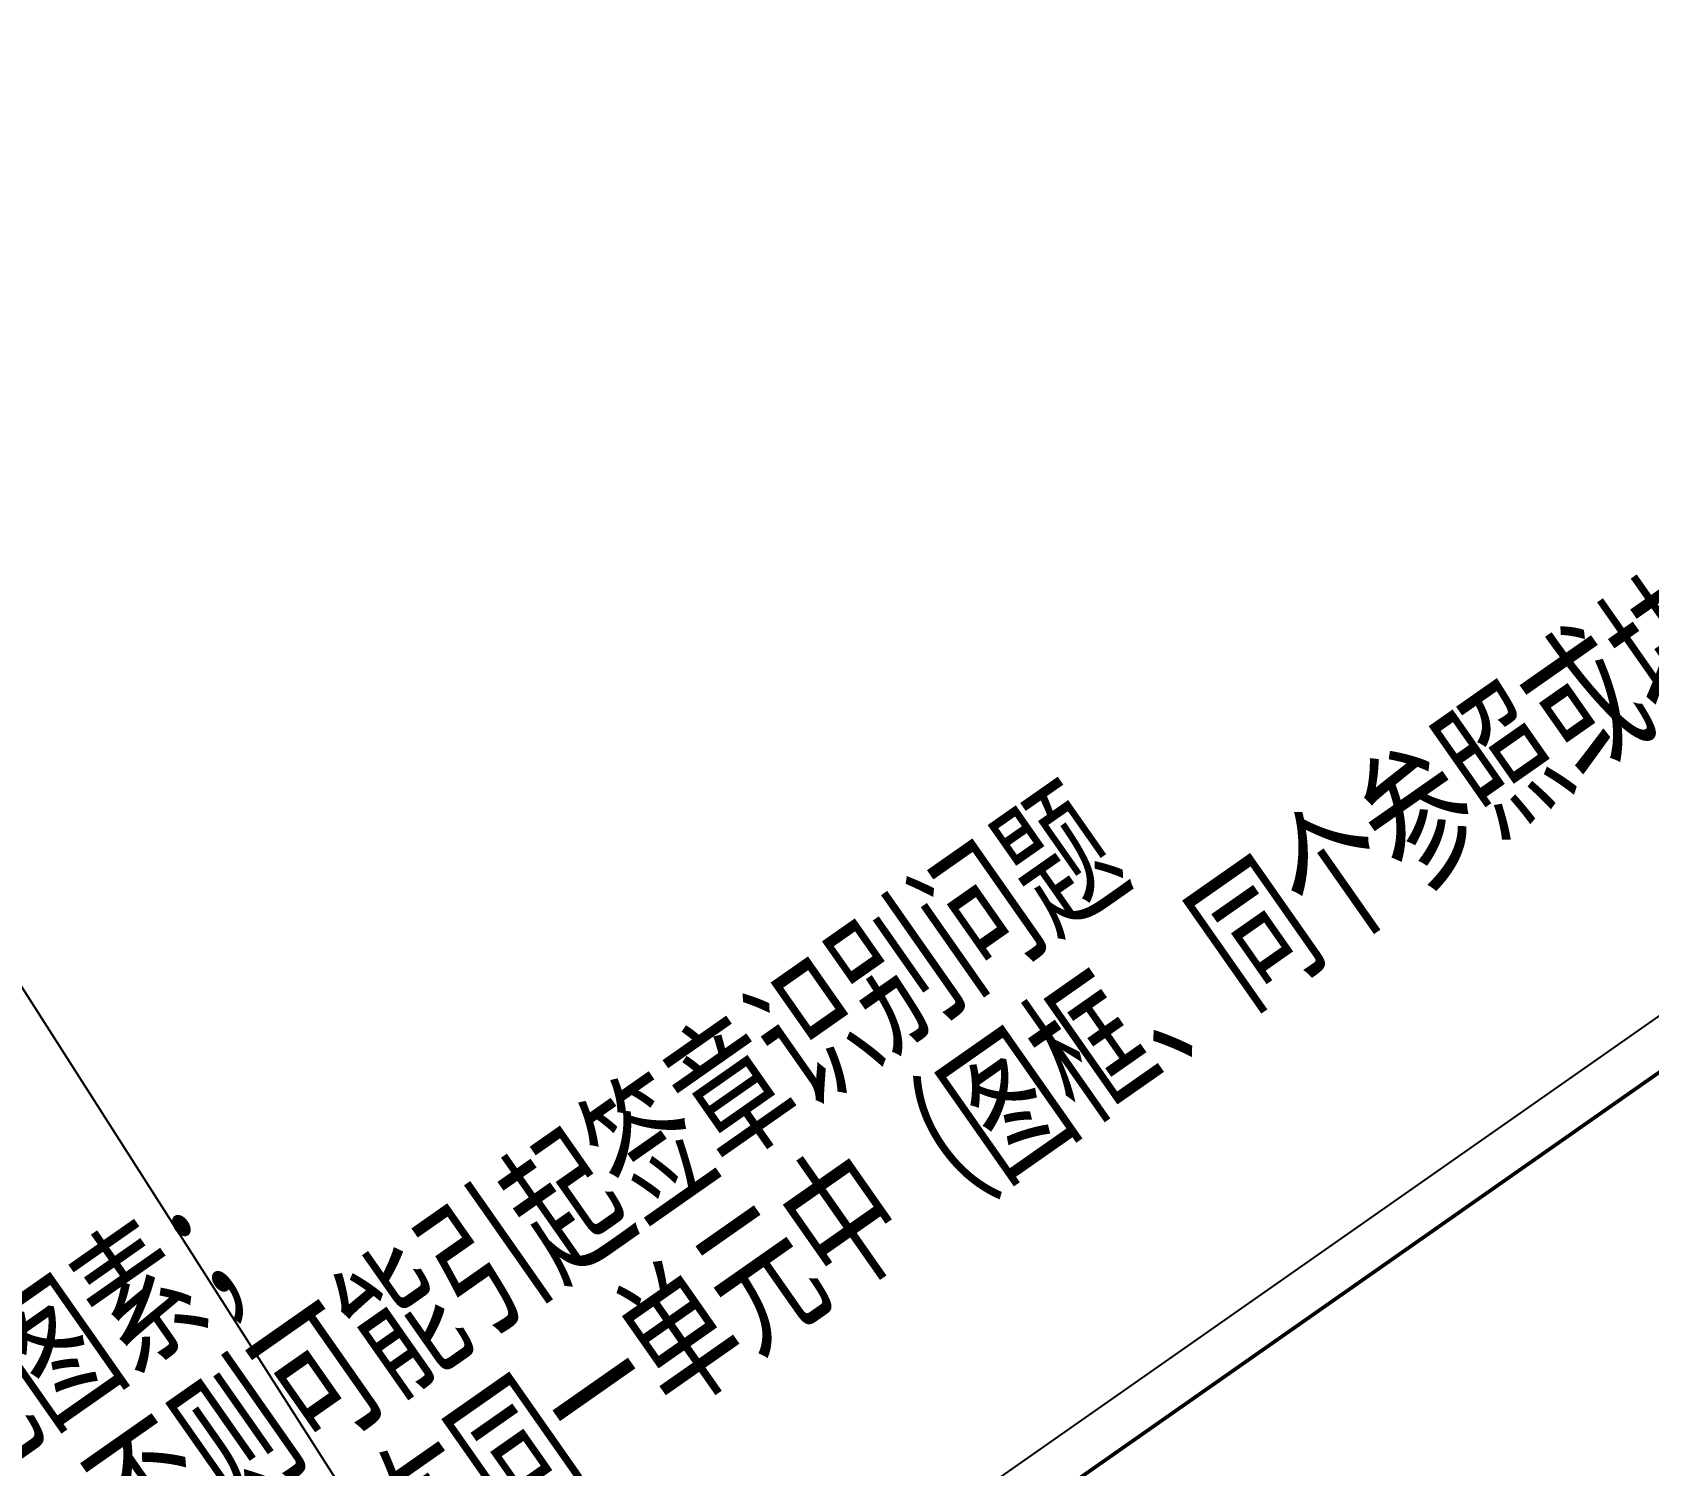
# Model space of a CAD drawing. Header units: millimetres. Extents: x 1089227 to 13101469, y 618865 to 10240562.
# Drawn here: x 3162097 to 3214355, y 4880057 to 4926421 of the extents above; entities that cross this region are included whole.
import ezdxf
from ezdxf.enums import TextEntityAlignment as Align

# ---------------------------------------------------------------- set-up
doc = ezdxf.new("R2010")
doc.units = ezdxf.units.MM
doc.header["$LTSCALE"] = 1000
doc.layers.get('0').update_dxf_attribs({"linetype": 'CONTINUOUS'})
doc.layers.add('0914调整', color=1, linetype='CONTINUOUS', plot=False)
doc.layers.add('TK-MEMO', color=8, linetype='CONTINUOUS', plot=False)
for name, color, linetype in [('TK', 4, 'CONTINUOUS'), ('TK-TEXT', 7, 'CONTINUOUS'), ('VHBoundary', 4, 'CONTINUOUS')]:
    doc.layers.add(name, color=color, linetype=linetype)
doc.styles.add('SADITK', font='sadixcsg.shx', dxfattribs={"bigfont": 'AllInOneBig.shx'})
doc.styles.add('SADITK-SX', font='simfang.ttf', dxfattribs={"width": 0.7})

# ---------------------------------------------------------------- blocks, each defined once
blk = doc.blocks.new('template_31-施工图_A0_A0_1.0000_3fa9c08c64a9101061c9a26412af947e', base_point=(-1189, 0))
at = {"layer": 'TK'}
blk.add_lwpolyline([(-1189, 841), (1189, 841), (1189, 0), (-1189, 0)], close=True, dxfattribs=at)
at = {"layer": 'TK', "const_width": 0.8}
blk.add_lwpolyline([(-1164, 831), (-1164, 10), (1179, 10), (1179, 831)], close=True, dxfattribs=at)
at = {"layer": 'VHBoundary'}
blk.add_lwpolyline([(-1189, 841), (1189, 841), (1189, 0), (-1189, 0)], close=True, dxfattribs=at)
at = {"layer": 'TK-MEMO', "style": 'SADITK', "width": 0.8}
for s, p in [('灰色文字和线型：不打印，请确保识别区内无其他图素；', (-1190.29, 956.19)), ('白色文字：不编辑时不打印，请勿超出所在区域。否则可能引起签章识别问题', (-1190.26, 919.14)), ('同一行需多名人员签字时，印刷体签名：1.同一行人名在同一单元中（图框、同个参照或块），若分多个，签字将出错；', (-1190.26, 882.09))]:
    blk.add_text(s, height=28.5, dxfattribs=at).set_placement(p, align=Align.BOTTOM_LEFT)
at = {"layer": 'TK-TEXT', "style": 'SADITK-SX', "width": 0.7}
for tag, p in [('市政会签', (-1176, 381.5)), ('园林会签', (-1176, 343.5)), ('幕墙会签', (-1176, 305.5)), ('装饰会签', (-1176, 267.5)), ('燃气会签', (-1176, 229.5)), ('暖通会签', (-1176, 191.5)), ('电气会签', (-1176, 153.5)), ('给排水会签', (-1176, 115.5)), ('结构会签', (-1176, 77.5)), ('建筑会签', (-1176, 39.5))]:
    blk.add_attdef(tag, text='', height=4, rotation=90, dxfattribs=at).set_placement(p, align=Align.MIDDLE_CENTER)
for tag, height, p in [('专业审定', 4, (1134.75, 268)), ('专业审核', 4, (1134.75, 248)), ('项目负责1', 4, (1134.75, 238)), ('项目负责2', 4, (1134.75, 228)), ('专业负责1', 4, (1134.75, 218)), ('专业负责2', 4, (1134.75, 208)), ('专业校对', 4, (1134.75, 198)), ('专业设计', 4, (1134.75, 188)), ('方案设计', 4, (1134.75, 178)), ('专业制图', 4, (1134.75, 168)), ('建设单位_001', 4, (1148.5, 140)), ('建设地点_001', 4, (1148.5, 124)), ('工程名称_001', 4, (1148.5, 106)), ('子项名称_001', 4, (1148.5, 86)), ('图纸名称_001', 4, (1148.5, 66)), ('版次', 4, (1129.5, 53)), ('日期', 4, (1165, 53)), ('图别', 4, (1129.5, 43)), ('图号', 4, (1165, 43)), ('合同号', 4, (1136, 30)), ('项目编号1', 2, (1114.06, 13.58)), ('阶段编号1', 2, (1132.25, 13.75)), ('子项编号1', 2, (1144.75, 13.75))]:
    blk.add_attdef(tag, text='', height=height, dxfattribs=at).set_placement(p, align=Align.MIDDLE_CENTER)

msp = doc.modelspace()

# ---------------------------------------------------------------- linework, layer by layer
at = {"layer": '0914调整'}
msp.add_lwpolyline([(3189756.733, 4851658.229), (3146675.679, 4919156.597)], dxfattribs=at)

# ---------------------------------------------------------------- block references
at = {"xscale": 150, "yscale": 150, "zscale": 150, "rotation": 35.00532206532363}
msp.add_blockref('template_31-施工图_A0_A0_1.0000_3fa9c08c64a9101061c9a26412af947e', (3187439.13, 4721512.406), dxfattribs=at)

doc.saveas('drawing.dxf')
